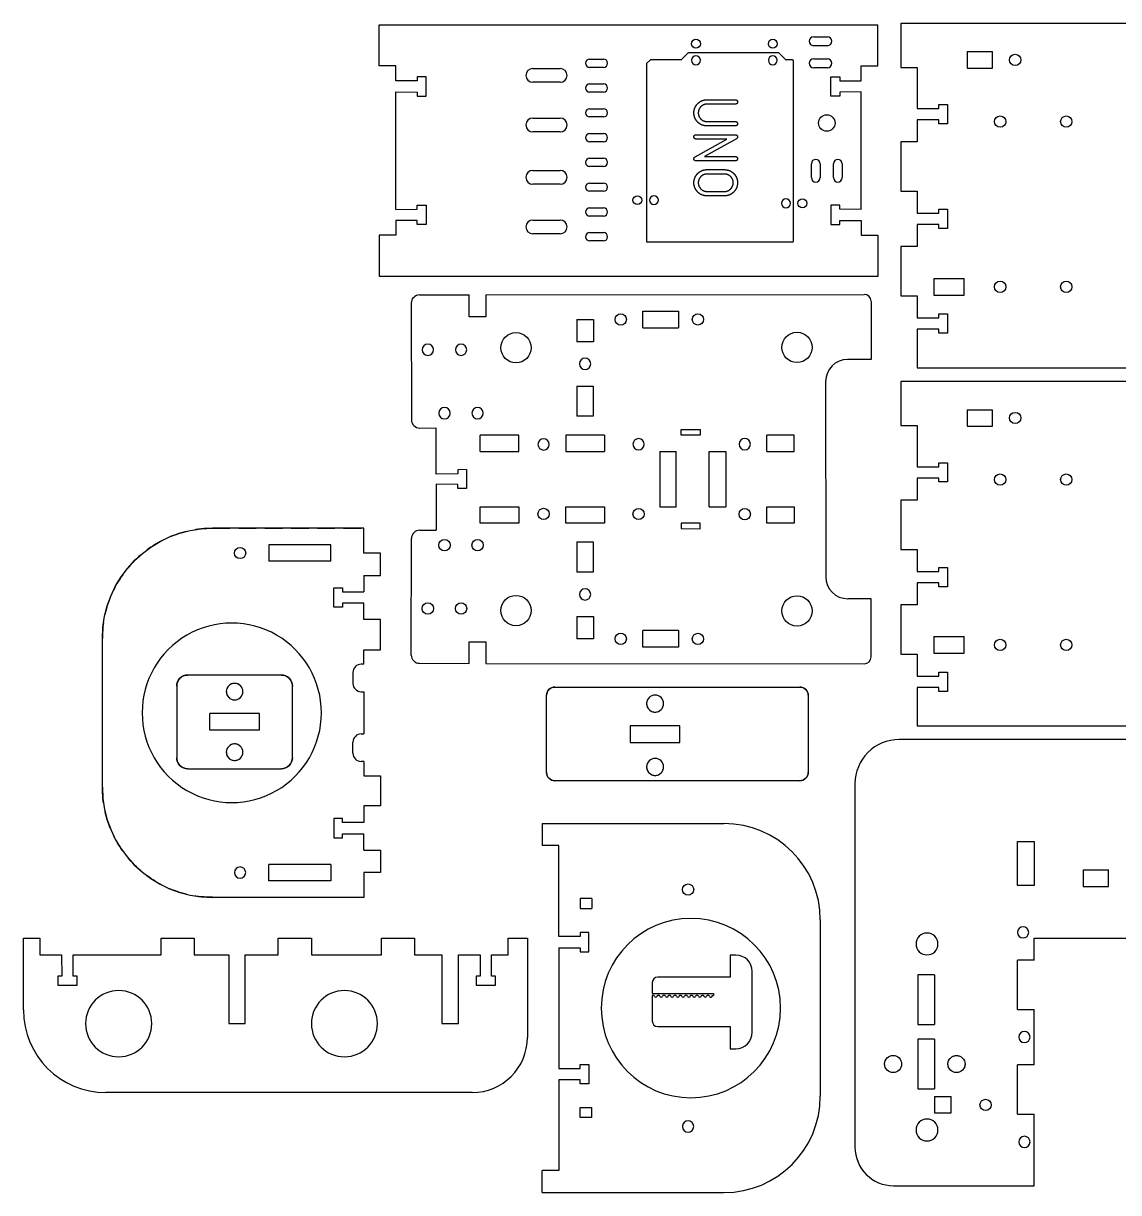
# Model space of a CAD drawing. Header units: millimetres. Extents: x 253 to 1328, y -752 to 2.
# Drawn here: x 272.7 to 670.4, y -422.5 to 2 of the extents above; entities that cross this region are included whole.
import ezdxf

# ---------------------------------------------------------------- set-up
doc = ezdxf.new("R2010")
doc.units = ezdxf.units.MM
doc.linetypes.add('HIDDEN', pattern=[9.525, 6.35, -3.175])
doc.layers.get('0').update_dxf_attribs({"color": 253, "lineweight": 70, "true_color": 0x8faf8f})
doc.layers.add('Hidden', color=58, linetype='HIDDEN', lineweight=70, true_color=0x484805)

msp = doc.modelspace()

# ---------------------------------------------------------------- linework, layer by layer
at = {"color": 38, "lineweight": -3, "true_color": 0x482605}
for p, q in [((401.93, 1.53), (582.93, 1.53)), ((401.93, -13.45), (401.93, 1.53)), ((582.93, -13.45), (582.93, 1.53)), ((559.68, -2.85), (564.68, -2.85)), ((564.68, -6.09), (559.68, -6.09)), ((478.31, -10.97), (483.31, -10.97)), ((500.24, -11.37), (499.01, -12.59)), ((511.41, -11.29), (500.42, -11.29)), ((513.98, -8.83), (511.59, -11.22)), ((546.97, -8.75), (514.16, -8.75)), ((549.54, -11.22), (547.15, -8.83)), ((552.02, -11.29), (549.72, -11.29)), ((552.28, -77.08), (552.28, -11.55)), ((559.68, -10.85), (564.68, -10.85)), ((407.93, -13.45), (401.93, -13.45)), ((407.93, -18.82), (407.93, -13.45)), ((457.65, -14.39), (467.65, -14.39)), ((483.31, -13.97), (478.31, -13.97)), ((498.94, -12.77), (498.94, -77.08)), ((564.68, -14.09), (559.68, -14.09)), ((576.93, -18.82), (576.93, -13.45)), ((576.93, -13.45), (582.93, -13.45)), ((415.73, -18.82), (407.93, -18.82)), ((415.73, -17.37), (415.73, -18.82)), ((418.93, -17.37), (415.73, -17.37)), ((418.93, -24.37), (418.93, -17.37)), ((467.65, -19.39), (457.65, -19.39)), ((478.31, -19.97), (483.31, -19.97)), ((565.93, -24.37), (565.93, -17.37)), ((565.93, -17.37), (569.13, -17.37)), ((569.13, -17.37), (569.13, -18.82)), ((569.13, -18.82), (576.93, -18.82)), ((407.93, -22.82), (415.73, -22.92)), ((407.93, -65.54), (407.93, -22.82)), ((415.73, -22.92), (415.73, -24.37)), ((415.73, -24.37), (418.93, -24.37)), ((483.31, -22.97), (478.31, -22.97)), ((569.13, -24.37), (565.93, -24.37)), ((576.93, -22.82), (569.13, -22.92)), ((569.13, -22.92), (569.13, -24.37)), ((576.93, -65.54), (576.93, -22.82)), ((478.31, -28.97), (483.31, -28.97)), ((520.92, -25.72), (530.66, -25.72)), ((530.66, -27.31), (522.87, -27.31)), ((457.65, -32.39), (467.65, -32.39)), ((483.31, -31.97), (478.31, -31.97)), ((522.86, -33.65), (530.66, -33.65)), ((467.65, -37.39), (457.65, -37.39)), ((478.31, -37.97), (483.31, -37.97)), ((530.66, -35.24), (520.92, -35.24)), ((483.31, -40.97), (478.31, -40.97)), ((516.57, -46.44), (528.17, -40)), ((517.52, -38.41), (530.21, -38.41)), ((528.17, -40), (517.53, -40)), ((531.61, -39.9), (520.02, -46.34)), ((520.02, -46.34), (529.76, -46.34)), ((478.31, -46.97), (483.31, -46.97)), ((483.31, -49.97), (478.31, -49.97)), ((529.76, -47.93), (518.02, -47.93)), ((558.81, -53.98), (558.81, -48.98)), ((562.05, -48.98), (562.05, -53.98)), ((566.81, -53.98), (566.81, -48.98)), ((570.05, -48.98), (570.05, -53.98)), ((457.65, -51.39), (467.65, -51.39)), ((520.92, -51.1), (527.27, -51.1)), ((527.27, -52.69), (522.87, -52.69)), ((467.65, -56.39), (457.65, -56.39)), ((478.31, -55.97), (483.31, -55.97)), ((483.31, -58.97), (478.31, -58.97)), ((522.86, -59.03), (527.27, -59.03)), ((524.54, -60.62), (520.92, -60.62)), ((407.93, -65.54), (415.73, -65.44)), ((415.73, -65.44), (415.73, -63.99)), ((415.73, -63.99), (418.93, -63.99)), ((418.93, -63.99), (418.93, -70.99)), ((478.31, -64.97), (483.31, -64.97)), ((565.93, -63.99), (565.93, -70.99)), ((569.13, -63.99), (565.93, -63.99)), ((569.13, -65.44), (569.13, -63.99)), ((576.93, -65.54), (569.13, -65.44)), ((415.73, -69.54), (407.93, -69.54)), ((407.93, -69.54), (407.93, -74.91)), ((415.73, -70.99), (415.73, -69.54)), ((418.93, -70.99), (415.73, -70.99)), ((457.65, -69.39), (467.65, -69.39)), ((483.31, -67.97), (478.31, -67.97)), ((565.93, -70.99), (569.13, -70.99)), ((569.13, -69.54), (576.93, -69.54)), ((569.13, -70.99), (569.13, -69.54)), ((576.93, -69.54), (576.93, -74.91)), ((407.93, -74.91), (401.93, -74.91)), ((401.93, -74.91), (401.93, -89.89)), ((467.65, -74.39), (457.65, -74.39)), ((478.31, -73.97), (483.31, -73.97)), ((576.93, -74.91), (582.93, -74.91)), ((582.93, -74.91), (582.93, -89.89)), ((483.31, -76.97), (478.31, -76.97)), ((499.19, -77.33), (552.02, -77.33)), ((582.93, -89.89), (401.93, -89.89)), ((416.53, -96.6), (434.61, -96.58)), ((434.61, -104.48), (434.61, -96.58)), ((440.61, -96.57), (578.03, -96.41)), ((440.61, -96.57), (440.61, -104.48)), ((413.54, -99.61), (413.59, -141.91)), ((580.54, -98.91), (580.56, -120.01)), ((440.61, -104.48), (434.61, -104.48)), ((473.65, -105.45), (473.65, -113.6)), ((473.65, -105.45), (479.65, -105.45)), ((479.65, -105.45), (479.65, -113.6)), ((497.64, -102.49), (510.54, -102.47)), ((497.64, -108.49), (497.64, -102.49)), ((510.54, -102.47), (510.54, -108.47)), ((497.64, -108.49), (510.54, -108.47)), ((479.65, -113.6), (473.65, -113.6)), ((580.56, -120.01), (571.98, -120.03)), ((473.61, -129.72), (479.61, -129.71)), ((473.61, -129.72), (473.63, -140.66)), ((479.61, -129.71), (479.63, -140.66)), ((564, -128.04), (564.08, -198.91)), ((479.63, -140.66), (473.63, -140.66)), ((416.59, -144.9), (422.59, -144.89)), ((422.61, -161.63), (422.59, -144.89)), ((452.56, -147.46), (438.56, -147.46)), ((438.56, -153.46), (438.56, -147.46)), ((452.56, -153.46), (452.56, -147.46)), ((483.66, -147.46), (469.66, -147.46)), ((469.66, -147.46), (469.66, -153.46)), ((483.66, -147.46), (483.66, -153.46)), ((511.51, -145.49), (518.46, -145.48)), ((511.51, -147.49), (511.51, -145.49)), ((518.46, -147.48), (511.51, -147.49)), ((518.46, -145.48), (518.46, -147.48)), ((552.61, -147.46), (542.61, -147.46)), ((542.61, -153.46), (542.61, -147.46)), ((552.61, -153.46), (552.61, -147.46)), ((438.56, -153.46), (452.56, -153.46)), ((469.66, -153.46), (483.66, -153.46)), ((503.74, -153.47), (509.74, -153.46)), ((503.74, -153.47), (503.77, -173.46)), ((509.77, -173.47), (509.74, -153.46)), ((521.74, -153.47), (527.74, -153.46)), ((521.76, -173.46), (521.74, -153.47)), ((527.74, -153.46), (527.76, -173.47)), ((542.61, -153.46), (552.61, -153.46)), ((433.62, -160.02), (430.41, -160.05)), ((430.41, -160.05), (430.41, -161.56)), ((433.62, -160.02), (433.61, -166.91)), ((422.61, -165.3), (422.59, -182.04)), ((430.41, -161.56), (422.61, -161.63)), ((430.41, -165.38), (422.61, -165.3)), ((430.41, -166.88), (430.41, -165.38)), ((433.61, -166.91), (430.41, -166.88)), ((438.56, -173.47), (452.56, -173.47)), ((438.56, -179.47), (438.56, -173.47)), ((452.56, -173.47), (452.56, -179.47)), ((469.66, -173.47), (483.66, -173.47)), ((469.66, -179.47), (469.66, -173.47)), ((483.66, -173.47), (483.66, -179.47)), ((503.77, -173.46), (509.77, -173.47)), ((521.76, -173.46), (527.76, -173.47)), ((542.61, -173.47), (552.61, -173.47)), ((542.61, -179.47), (542.61, -173.47)), ((552.61, -173.47), (552.61, -179.47)), ((396.36, -181.31), (341.36, -181.31)), ((396.36, -190.28), (396.36, -181.31)), ((416.59, -182.03), (422.59, -182.04)), ((452.56, -179.47), (438.56, -179.47)), ((483.66, -179.47), (469.66, -179.47)), ((511.51, -179.44), (511.51, -181.44)), ((518.46, -179.45), (511.51, -179.44)), ((511.51, -181.44), (518.46, -181.45)), ((518.46, -181.45), (518.46, -179.45)), ((552.61, -179.47), (542.61, -179.47)), ((413.54, -227.33), (413.59, -185.03)), ((473.63, -186.27), (473.61, -197.22)), ((473.63, -186.27), (479.63, -186.27)), ((479.63, -186.27), (479.61, -197.22)), ((361.79, -187.28), (361.79, -193.28)), ((384.36, -187.28), (361.79, -187.28)), ((384.36, -193.28), (384.36, -187.28)), ((402.36, -190.28), (396.36, -190.28)), ((402.36, -198.43), (402.36, -190.28)), ((384.36, -193.28), (361.79, -193.28)), ((396.36, -198.43), (396.36, -204.38)), ((396.36, -198.43), (402.36, -198.43)), ((479.61, -197.22), (473.61, -197.22)), ((385.36, -209.93), (385.36, -202.93)), ((385.36, -202.93), (388.56, -202.93)), ((388.56, -202.93), (388.56, -204.38)), ((388.56, -204.38), (396.36, -204.38)), ((580.56, -206.92), (572.07, -206.9)), ((580.54, -228.02), (580.56, -206.92)), ((388.56, -209.93), (385.36, -209.93)), ((396.36, -208.48), (388.56, -208.48)), ((388.56, -208.48), (388.56, -209.93)), ((396.36, -214.48), (396.36, -208.48)), ((402.36, -214.48), (396.36, -214.48)), ((402.36, -225.43), (402.36, -214.48)), ((473.65, -213.33), (473.65, -221.48)), ((473.65, -213.33), (479.65, -213.33)), ((479.65, -213.33), (479.65, -221.48)), ((497.64, -224.44), (497.64, -218.44)), ((510.54, -218.46), (497.64, -218.44)), ((510.54, -218.46), (510.54, -224.46)), ((301.36, -275.29), (301.36, -221.31)), ((434.61, -230.35), (434.61, -222.48)), ((434.61, -222.48), (440.61, -222.48)), ((440.61, -222.48), (440.61, -230.36)), ((479.65, -221.48), (473.65, -221.48)), ((510.54, -224.46), (497.64, -224.44)), ((396.36, -230.64), (396.36, -225.43)), ((396.36, -225.43), (402.36, -225.43)), ((396.36, -230.64), (395.36, -230.64)), ((416.53, -230.33), (434.61, -230.35)), ((440.61, -230.36), (578.03, -230.52)), ((366.37, -234.6), (332.37, -234.6)), ((392.36, -233.64), (392.36, -237.64)), ((328.37, -238.6), (328.37, -264.6)), ((370.37, -264.6), (370.37, -238.6)), ((395.36, -240.64), (396.36, -240.64)), ((396.36, -240.64), (396.36, -255.96)), ((462.66, -269.94), (462.66, -241.94)), ((465.66, -238.94), (554.66, -238.94)), ((557.66, -241.94), (557.66, -269.94)), ((358.37, -248.6), (340.37, -248.6)), ((340.37, -254.6), (340.37, -248.6)), ((358.37, -254.6), (358.37, -248.6)), ((358.37, -254.6), (340.37, -254.6)), ((493.08, -253.02), (493.08, -259.02)), ((511.08, -253.02), (493.08, -253.02)), ((511.08, -259.02), (511.08, -253.02)), ((395.36, -255.96), (396.36, -255.96)), ((392.36, -262.96), (392.36, -258.96)), ((493.08, -259.02), (511.08, -259.02)), ((396.36, -265.96), (395.36, -265.96)), ((396.36, -265.96), (396.36, -271.17)), ((332.37, -268.6), (366.37, -268.6)), ((396.36, -271.17), (402.36, -271.17)), ((402.36, -271.17), (402.36, -282.12)), ((554.66, -272.94), (465.66, -272.94)), ((396.36, -282.12), (396.36, -288.12)), ((402.36, -282.12), (396.36, -282.12)), ((385.36, -286.67), (385.36, -293.67)), ((388.56, -286.67), (385.36, -286.67)), ((388.56, -288.12), (388.56, -286.67)), ((396.36, -288.12), (388.56, -288.12)), ((461.07, -288.49), (461.07, -296.49)), ((461.07, -288.49), (527.07, -288.49)), ((388.56, -292.22), (396.36, -292.22)), ((388.56, -293.67), (388.56, -292.22)), ((396.36, -298.17), (396.36, -292.22)), ((385.36, -293.67), (388.56, -293.67)), ((467.07, -296.49), (461.07, -296.49)), ((467.07, -329.49), (467.07, -296.49)), ((396.36, -298.17), (402.36, -298.17)), ((402.36, -298.17), (402.36, -306.32)), ((361.79, -309.32), (361.79, -303.32)), ((384.36, -303.32), (361.79, -303.32)), ((384.36, -303.32), (384.36, -309.32)), ((384.36, -309.32), (361.79, -309.32)), ((402.36, -306.32), (396.36, -306.32)), ((396.36, -306.32), (396.36, -315.29)), ((396.36, -315.29), (341.36, -315.29)), ((479.07, -315.74), (474.87, -315.74)), ((474.87, -315.74), (474.87, -319.34)), ((479.07, -315.74), (479.07, -319.34)), ((474.87, -319.34), (479.07, -319.34)), ((562.07, -323.49), (562.07, -387.49)), ((272.68, -330.14), (278.68, -330.14)), ((272.68, -356.17), (272.68, -330.14)), ((278.68, -330.14), (278.68, -336.14)), ((322.68, -330.14), (334.68, -330.14)), ((322.68, -336.14), (322.68, -330.14)), ((334.68, -330.14), (334.68, -336.14)), ((365.26, -330.14), (377.26, -330.14)), ((365.26, -336.14), (365.26, -330.14)), ((377.26, -330.14), (377.26, -336.14)), ((402.69, -330.14), (414.69, -330.14)), ((402.69, -336.14), (402.69, -330.14)), ((414.69, -330.14), (414.69, -336.14)), ((448.69, -330.14), (455.69, -330.14)), ((448.69, -336.14), (448.69, -330.14)), ((455.69, -330.14), (455.69, -366.17)), ((474.87, -329.49), (467.07, -329.49)), ((474.87, -328.04), (474.87, -329.49)), ((478.07, -328.04), (474.87, -328.04)), ((478.07, -335.04), (478.07, -328.04)), ((467.07, -333.59), (474.87, -333.59)), ((467.07, -333.59), (467.07, -377.39)), ((474.87, -333.59), (474.87, -335.04)), ((474.87, -335.04), (478.07, -335.04)), ((278.68, -336.14), (286.55, -336.14)), ((286.55, -336.14), (286.63, -343.94)), ((290.74, -336.14), (322.68, -336.14)), ((290.74, -343.94), (290.74, -336.14)), ((334.68, -336.14), (347.26, -336.14)), ((347.26, -336.14), (347.26, -361.15)), ((353.26, -336.14), (365.26, -336.14)), ((353.26, -361.15), (353.26, -336.14)), ((377.26, -336.14), (402.69, -336.14)), ((414.69, -336.14), (424.69, -336.14)), ((424.69, -336.14), (424.69, -361.15)), ((430.69, -336.14), (438.5, -336.14)), ((430.69, -361.15), (430.69, -336.14)), ((438.5, -336.14), (438.58, -343.94)), ((442.69, -336.14), (448.69, -336.14)), ((442.69, -343.94), (442.69, -336.14)), ((531.37, -336.24), (529.37, -336.24)), ((529.37, -336.24), (529.37, -344.24)), ((537.37, -364.24), (537.37, -342.24)), ((286.63, -343.94), (285.18, -343.95)), ((285.18, -343.95), (285.19, -347.15)), ((285.19, -347.15), (292.19, -347.14)), ((292.19, -343.94), (290.74, -343.94)), ((292.19, -347.14), (292.19, -343.94)), ((438.58, -343.94), (437.13, -343.95)), ((437.13, -343.95), (437.14, -347.15)), ((437.14, -347.15), (444.14, -347.14)), ((444.14, -343.94), (442.69, -343.94)), ((444.14, -347.14), (444.14, -343.94)), ((501.04, -346.24), (501.04, -350.24)), ((529.37, -344.24), (503.04, -344.24)), ((501.04, -350.24), (523.27, -350.24)), ((501.6, -350.94), (501.04, -350.94)), ((501.04, -350.94), (501.04, -360.24)), ((503.6, -350.94), (502.99, -350.94)), ((505.6, -350.94), (504.99, -350.94)), ((507.6, -350.94), (506.99, -350.94)), ((509.6, -350.94), (508.99, -350.94)), ((511.6, -350.94), (510.99, -350.94)), ((513.6, -350.94), (512.99, -350.94)), ((515.6, -350.94), (514.99, -350.94)), ((517.6, -350.94), (516.99, -350.94)), ((519.6, -350.94), (518.99, -350.94)), ((521.6, -350.94), (520.99, -350.94)), ((522.77, -350.94), (523.27, -350.94)), ((523.27, -350.24), (523.27, -350.94)), ((347.26, -361.15), (353.26, -361.15)), ((424.69, -361.15), (430.69, -361.15)), ((503.04, -362.24), (529.37, -362.24)), ((529.37, -362.24), (529.37, -370.24)), ((529.37, -370.24), (531.37, -370.24)), ((467.07, -377.39), (474.87, -377.39)), ((474.87, -377.39), (474.87, -375.94)), ((474.87, -375.94), (478.07, -375.94)), ((478.07, -375.94), (478.07, -382.94)), ((474.87, -381.49), (467.07, -381.49)), ((467.07, -381.49), (467.07, -414.49)), ((474.87, -382.94), (474.87, -381.49)), ((435.69, -386.17), (302.68, -386.17)), ((478.07, -382.94), (474.87, -382.94)), ((474.87, -391.64), (479.07, -391.64)), ((474.87, -395.24), (474.87, -391.64)), ((479.07, -395.24), (479.07, -391.64)), ((479.07, -395.24), (474.87, -395.24)), ((467.07, -414.49), (461.07, -414.49)), ((461.07, -422.49), (461.07, -414.49)), ((461.07, -422.49), (527.07, -422.49))]:
    msp.add_line(p, q, dxfattribs=at)
at = {"color": 58, "lineweight": -3, "true_color": 0x484805}
for p, q in [((765.37, 2), (591.27, 2)), ((591.27, 2), (591.27, -14)), ((615.44, -8.26), (615.44, -14.26)), ((615.44, -8.26), (624.59, -8.26)), ((624.59, -14.26), (624.59, -8.26)), ((591.27, -14), (597.27, -14)), ((597.27, -14), (597.27, -28.95)), ((615.44, -14.26), (624.59, -14.26)), ((597.27, -28.95), (605.07, -28.95)), ((605.07, -28.95), (605.07, -27.5)), ((605.07, -27.5), (608.27, -27.5)), ((608.27, -27.5), (608.27, -34.5)), ((605.07, -33.05), (597.27, -33.05)), ((597.27, -33.05), (597.27, -41.05)), ((605.07, -34.5), (605.07, -33.05)), ((608.27, -34.5), (605.07, -34.5)), ((597.27, -41.05), (591.27, -41.05)), ((591.27, -41.05), (591.27, -58.95)), ((591.27, -58.95), (597.27, -58.95)), ((597.27, -58.95), (597.27, -66.95)), ((597.27, -66.95), (605.07, -66.95)), ((605.07, -66.95), (605.07, -65.5)), ((605.07, -65.5), (608.27, -65.5)), ((608.27, -65.5), (608.27, -72.5)), ((605.07, -71.05), (597.27, -71.05)), ((597.27, -71.05), (597.27, -79.05)), ((605.07, -72.5), (605.07, -71.05)), ((608.27, -72.5), (605.07, -72.5)), ((597.27, -79.05), (591.27, -79.05)), ((591.27, -79.05), (591.27, -96.95)), ((603.28, -90.64), (603.28, -96.64)), ((603.28, -90.64), (614.28, -90.64)), ((614.28, -96.64), (614.28, -90.64)), ((591.27, -96.95), (597.27, -96.95)), ((597.27, -96.95), (597.27, -104.95)), ((603.28, -96.64), (614.28, -96.64)), ((597.27, -104.95), (605.07, -104.95)), ((605.07, -104.95), (605.07, -103.5)), ((605.07, -103.5), (608.27, -103.5)), ((608.27, -103.5), (608.27, -110.5)), ((597.27, -109.05), (597.27, -123)), ((605.07, -109.05), (597.27, -109.05)), ((605.07, -110.5), (605.07, -109.05)), ((608.27, -110.5), (605.07, -110.5)), ((597.27, -123), (1199.57, -123)), ((765.37, -128), (591.27, -128)), ((591.27, -128), (591.27, -144)), ((615.44, -138.26), (615.44, -144.26)), ((615.44, -138.26), (624.59, -138.26)), ((624.59, -144.26), (624.59, -138.26)), ((591.27, -144), (597.27, -144)), ((597.27, -144), (597.27, -158.95)), ((615.44, -144.26), (624.59, -144.26)), ((597.27, -158.95), (605.07, -158.95)), ((605.07, -158.95), (605.07, -157.5)), ((605.07, -157.5), (608.27, -157.5)), ((608.27, -157.5), (608.27, -164.5)), ((605.07, -163.05), (597.27, -163.05)), ((597.27, -163.05), (597.27, -171.05)), ((605.07, -164.5), (605.07, -163.05)), ((608.27, -164.5), (605.07, -164.5)), ((597.27, -171.05), (591.27, -171.05)), ((591.27, -171.05), (591.27, -188.95)), ((591.27, -188.95), (597.27, -188.95)), ((597.27, -188.95), (597.27, -196.95)), ((597.27, -196.95), (605.07, -196.95)), ((605.07, -196.95), (605.07, -195.5)), ((605.07, -195.5), (608.27, -195.5)), ((608.27, -195.5), (608.27, -202.5)), ((605.07, -201.05), (597.27, -201.05)), ((597.27, -201.05), (597.27, -209.05)), ((605.07, -202.5), (605.07, -201.05)), ((608.27, -202.5), (605.07, -202.5)), ((597.27, -209.05), (591.27, -209.05)), ((591.27, -209.05), (591.27, -226.95)), ((603.28, -220.64), (603.28, -226.64)), ((603.28, -220.64), (614.28, -220.64)), ((614.28, -226.64), (614.28, -220.64)), ((591.27, -226.95), (597.27, -226.95)), ((597.27, -226.95), (597.27, -234.95)), ((603.28, -226.64), (614.28, -226.64)), ((597.27, -234.95), (605.07, -234.95)), ((605.07, -234.95), (605.07, -233.5)), ((605.07, -233.5), (608.27, -233.5)), ((608.27, -233.5), (608.27, -240.5)), ((597.27, -239.05), (597.27, -253)), ((605.07, -239.05), (597.27, -239.05)), ((605.07, -240.5), (605.07, -239.05)), ((608.27, -240.5), (605.07, -240.5)), ((597.27, -253), (1199.57, -253)), ((1211.11, -258), (590.66, -258)), ((574.66, -274), (574.66, -406)), ((633.7, -311), (633.7, -295)), ((633.7, -295), (639.7, -295)), ((639.7, -295), (639.7, -311)), ((657.56, -305.33), (657.56, -311.33)), ((657.56, -305.33), (666.71, -305.33)), ((666.71, -311.33), (666.71, -305.33)), ((639.7, -311), (633.7, -311)), ((657.56, -311.33), (666.71, -311.33)), ((639.71, -338.13), (639.71, -330.08)), ((639.71, -330.08), (695.64, -330.08)), ((633.7, -356.03), (633.7, -338.13)), ((639.71, -338.13), (633.7, -338.13)), ((603.51, -343.42), (597.51, -343.42)), ((597.51, -343.42), (597.51, -361.42)), ((603.51, -343.42), (603.51, -361.42)), ((633.7, -356.03), (639.7, -356.03)), ((639.7, -376.13), (639.7, -356.03)), ((597.51, -361.42), (603.51, -361.42)), ((597.51, -366.8), (597.51, -384.8)), ((603.51, -366.8), (597.51, -366.8)), ((603.51, -366.8), (603.51, -384.8)), ((633.7, -394.03), (633.7, -376.13)), ((639.7, -376.13), (633.7, -376.13)), ((597.51, -384.8), (603.51, -384.8)), ((603.53, -387.57), (603.53, -393.57)), ((603.53, -387.57), (609.53, -387.57)), ((609.53, -393.57), (609.53, -387.57)), ((603.53, -393.57), (609.53, -393.57)), ((633.7, -394.03), (639.7, -394.03)), ((639.7, -420), (639.7, -394.03)), ((588.66, -420), (639.7, -420))]:
    msp.add_line(p, q, dxfattribs=at)
at = {"color": 38, "lineweight": -3, "true_color": 0x482605}
for centre, radius in [((516.89, -5.39), 1.62), ((544.82, -5.39), 1.62), ((564.43, -34.18), 3), ((495.65, -62.18), 1.62), ((555.57, -63.32), 1.62), ((489.59, -105.5), 2.05), ((517.64, -105.46), 2.05), ((451.56, -115.76), 5.5), ((553.61, -115.63), 5.5), ((461.6, -176.08), 2.05), ((496.1, -176.12), 2.05), ((534.62, -176.17), 2.05), ((425.61, -187.43), 2.05), ((437.61, -187.43), 2.05), ((351.36, -190.28), 2.05), ((451.56, -211.17), 5.5), ((553.61, -211.3), 5.5), ((419.56, -210.43), 2.05), ((431.61, -210.43), 2.05), ((489.59, -221.43), 2.05), ((517.64, -221.47), 2.05), ((514.07, -312.49), 2.05)]:
    msp.add_circle(centre, radius, dxfattribs=at)
at = {"color": 38, "lineweight": -3, "true_color": 0x482605, "extrusion": (3.96237e-13, -3.64153e-15, -1)}
msp.add_circle((-516.89, -11.39), 1.62, dxfattribs=at)
at = {"color": 38, "lineweight": -3, "true_color": 0x482605, "extrusion": (3.96224e-13, -3.64153e-15, -1)}
msp.add_circle((-544.82, -11.39), 1.62, dxfattribs=at)
at = {"color": 58, "lineweight": -3, "true_color": 0x484805}
for centre in [(632.82, -11.26), (627.38, -33.64), (651.37, -33.64), (627.38, -93.64), (651.37, -93.64), (632.82, -141.26), (627.38, -163.64), (651.37, -163.64), (627.38, -223.64), (651.37, -223.64), (622.08, -390.64)]:
    msp.add_circle(centre, 2.05, dxfattribs=at)
at = {"color": 38, "lineweight": -3, "true_color": 0x482605, "extrusion": (3.96236e-13, -3.64153e-15, -1)}
msp.add_circle((-501.65, -62.18), 1.62, dxfattribs=at)
at = {"color": 38, "lineweight": -3, "true_color": 0x482605, "extrusion": (3.96287e-13, -3.64153e-15, -1)}
msp.add_circle((-549.57, -63.32), 1.62, dxfattribs=at)
at = {"color": 38, "lineweight": -3, "true_color": 0x482605, "extrusion": (3.11756e-16, -5.43177e-15, -1)}
for centre in [(-419.56, -116.5), (-431.61, -116.5), (-476.65, -121.6), (-425.61, -139.5), (-437.61, -139.5), (-461.6, -150.85), (-496.1, -150.81), (-534.62, -150.76), (-476.65, -205.33)]:
    msp.add_circle(centre, 2.05, dxfattribs=at)
at = {"color": 38, "lineweight": -3, "true_color": 0x482605, "extrusion": (2.50526e-16, -1.41447e-15, -1)}
msp.add_circle((-351.36, -306.32), 2.05, dxfattribs=at)
at = {"color": 58, "lineweight": -3, "true_color": 0x484805, "extrusion": (2.50538e-16, -5.20577e-16, -1)}
msp.add_circle((-635.7, -328), 2.05, dxfattribs=at)
at = {"color": 58, "lineweight": -3, "true_color": 0x484805, "extrusion": (2.50525e-16, -5.20577e-16, -1)}
msp.add_circle((-600.8, -332.21), 3.97, dxfattribs=at)
at = {"color": 38, "lineweight": -3, "true_color": 0x482605, "extrusion": (3.74201e-15, -7.38212e-16, -1)}
for centre in [(-307.29, -361.15), (-389.26, -361.15)]:
    msp.add_circle(centre, 12, dxfattribs=at)
at = {"color": 58, "lineweight": -3, "true_color": 0x484805, "extrusion": (2.50532e-16, -5.20577e-16, -1)}
msp.add_circle((-636.2, -366), 2.05, dxfattribs=at)
at = {"color": 38, "lineweight": -3, "true_color": 0x482605, "extrusion": (2.50526e-16, 4.72904e-16, -1)}
msp.add_circle((-514.07, -398.49), 2.05, dxfattribs=at)
at = {"color": 58, "lineweight": -3, "true_color": 0x484805, "extrusion": (2.50523e-16, -5.20577e-16, -1)}
msp.add_circle((-600.8, -399.77), 3.97, dxfattribs=at)
at = {"color": 58, "lineweight": -3, "true_color": 0x484805, "extrusion": (2.50528e-16, -5.20577e-16, -1)}
msp.add_circle((-636.2, -404.08), 2.05, dxfattribs=at)
at = {"color": 38, "lineweight": -3, "true_color": 0x482605}
for centre, radius, start, end in [((559.68, -4.47), 1.62, 90, 270), ((564.68, -4.47), 1.62, 270, 90), ((478.31, -12.47), 1.5, 90, 270), ((483.31, -12.47), 1.5, 270, 90), ((499.19, -12.77), 0.254, 135, 180), ((500.42, -11.55), 0.254, 90, 135), ((511.41, -11.04), 0.254, 270, 315), ((514.16, -9.01), 0.254, 90, 135), ((546.97, -9.01), 0.254, 45, 90), ((549.72, -11.04), 0.254, 225, 270), ((552.02, -11.55), 0.254, 0, 90), ((559.68, -12.47), 1.62, 90, 270), ((564.68, -12.47), 1.62, 270, 90), ((457.65, -16.89), 2.5, 90, 270), ((467.65, -16.89), 2.5, 270, 90), ((478.31, -21.47), 1.5, 90, 270), ((483.31, -21.47), 1.5, 270, 90), ((478.31, -30.47), 1.5, 90, 270), ((483.31, -30.47), 1.5, 270, 90), ((457.65, -34.89), 2.5, 90, 270), ((467.65, -34.89), 2.5, 270, 90), ((478.31, -39.47), 1.5, 90, 270), ((483.31, -39.47), 1.5, 270, 90), ((478.31, -48.47), 1.5, 90, 270), ((483.31, -48.47), 1.5, 270, 90), ((560.43, -48.98), 1.62, 0, 180), ((568.43, -48.98), 1.62, 0, 180), ((457.65, -53.89), 2.5, 90, 270), ((467.65, -53.89), 2.5, 270, 90), ((560.43, -53.98), 1.62, 180, 360), ((568.43, -53.98), 1.62, 180, 360), ((478.31, -57.47), 1.5, 90, 270), ((483.31, -57.47), 1.5, 270, 90), ((478.31, -66.47), 1.5, 90, 270), ((483.31, -66.47), 1.5, 270, 90), ((457.65, -71.89), 2.5, 90, 270), ((467.65, -71.89), 2.5, 270, 90), ((478.31, -75.47), 1.5, 90, 270), ((483.31, -75.47), 1.5, 270, 90), ((499.19, -77.08), 0.254, 180, 270), ((552.02, -77.08), 0.254, 270, 0), ((416.54, -99.6), 3, 90.067, 180.0674), ((578.04, -98.91), 2.5, 0.0674, 90.067), ((572, -128.03), 8, 90.1191, 180.0674), ((416.59, -141.9), 3, 180.0674, 270.0674), ((416.59, -185.03), 3, 89.9326, 179.9326), ((572.08, -198.9), 8, 180.0674, 269.8809), ((348.36, -248.28), 32.55, 359.9691, 180.0309), ((416.54, -227.33), 3, 179.9326, 269.933), ((578.04, -228.02), 2.5, 269.933, 359.9326), ((395.36, -233.64), 3, 90, 180), ((395.36, -237.64), 3, 180, 270), ((348.36, -248.32), 32.55, 179.9691, 0.0309), ((395.36, -258.96), 3, 90, 180), ((395.36, -262.96), 3, 180, 270), ((527.07, -323.49), 35, 360, 90), ((515.07, -355.49), 32.55, 0, 180), ((531.37, -342.24), 6, 0, 90), ((503.04, -346.24), 2, 90, 180), ((501.6, -351.14), 0.2, 4.096, 90), ((502.3, -351.09), 0.5, 184.096, 355.904), ((502.99, -351.14), 0.2, 90, 175.904), ((503.6, -351.14), 0.2, 4.096, 90), ((504.3, -351.09), 0.5, 184.096, 355.904), ((504.99, -351.14), 0.2, 90, 175.904), ((505.6, -351.14), 0.2, 4.096, 90), ((506.3, -351.09), 0.5, 184.096, 355.904), ((506.99, -351.14), 0.2, 90, 175.904), ((507.6, -351.14), 0.2, 4.096, 90), ((508.3, -351.09), 0.5, 184.096, 355.904), ((508.99, -351.14), 0.2, 90, 175.904), ((509.6, -351.14), 0.2, 4.096, 90), ((510.3, -351.09), 0.5, 184.096, 355.904), ((510.99, -351.14), 0.2, 90, 175.904), ((511.6, -351.14), 0.2, 4.096, 90), ((512.3, -351.09), 0.5, 184.096, 355.904), ((512.99, -351.14), 0.2, 90, 175.904), ((513.6, -351.14), 0.2, 4.096, 90), ((514.3, -351.09), 0.5, 184.096, 355.904), ((514.99, -351.14), 0.2, 90, 175.904), ((515.6, -351.14), 0.2, 4.096, 90), ((516.3, -351.09), 0.5, 184.096, 355.904), ((516.99, -351.14), 0.2, 90, 175.904), ((517.6, -351.14), 0.2, 4.096, 90), ((518.3, -351.09), 0.5, 184.096, 355.904), ((518.99, -351.14), 0.2, 90, 175.904), ((519.6, -351.14), 0.2, 4.096, 90), ((520.3, -351.09), 0.5, 184.096, 355.904), ((520.99, -351.14), 0.2, 90, 175.904), ((521.6, -351.14), 0.2, 4.096, 90), ((522.3, -351.09), 0.5, 184.096, 17.4576), ((302.68, -356.17), 30, 180, 270), ((515.07, -355.49), 32.55, 180, 360), ((503.04, -360.24), 2, 180, 270), ((531.37, -364.24), 6, 270, 0), ((435.69, -366.17), 20, 270, 360), ((527.07, -387.49), 35, 270, 360)]:
    msp.add_arc(centre, radius, start, end, dxfattribs=at)
at = {"color": 58, "lineweight": -3, "true_color": 0x484805}
msp.add_arc((590.66, -274), 16, 90, 180.0002, dxfattribs=at)
at = {"color": 38, "lineweight": -3, "true_color": 0x482605, "extrusion": (2.50526e-16, -1.41458e-15, -1)}
msp.add_ellipse((341.36, -221.31), major_axis=(0, 40), ratio=0.999999, start_param=4.712389, end_param=6.283185, dxfattribs=at)
at = {"color": 38, "lineweight": -3, "true_color": 0x482605, "extrusion": (-4.93038e-32, 4.29454e-35, -1)}
for centre, start_param, end_param in [((332.37, -238.6), 3.140725, 4.711521), ((366.37, -238.6), 4.711521, 6.282317), ((366.37, -264.6), 6.282317, 7.853114)]:
    msp.add_ellipse(centre, major_axis=(4, 0), ratio=1, start_param=start_param, end_param=end_param, dxfattribs=at)
at = {"color": 38, "lineweight": -3, "true_color": 0x482605, "extrusion": (0, 0, -1)}
for centre in [(349.38, -240.6), (349.38, -262.6)]:
    msp.add_ellipse(centre, major_axis=(3, 0), ratio=1, dxfattribs=at)
at = {"color": 38, "lineweight": -3, "true_color": 0x482605}
for centre, major_axis, ratio, start_param, end_param in [((465.66, -241.94), (3, 0), 1, 1.571664, 3.142461), ((554.66, -241.94), (3, 0), 1, 0.000868, 1.571664), ((332.37, -264.6), (-4, 0), 1, 0.000868, 1.571664), ((366.37, -264.6), (-4, 0), 1, 1.571664, 3.142461), ((341.36, -275.29), (0, -40), 0.999999, 4.712389, 6.283185)]:
    msp.add_ellipse(centre, major_axis=major_axis, ratio=ratio, start_param=start_param, end_param=end_param, dxfattribs=at)
at = {"color": 38, "lineweight": -3, "true_color": 0x482605, "extrusion": (8.58908e-35, 9.86076e-32, -1)}
for centre, start_param, end_param in [((465.66, -241.94), 6.282317, 7.853114), ((554.66, -269.94), 3.140725, 4.711521)]:
    msp.add_ellipse(centre, major_axis=(-3, 0), ratio=1, start_param=start_param, end_param=end_param, dxfattribs=at)
at = {"color": 38, "lineweight": -3, "true_color": 0x482605, "extrusion": (4.93038e-32, -4.29454e-35, -1)}
for centre in [(502.07, -244.94), (502.08, -267.94)]:
    msp.add_ellipse(centre, major_axis=(-3.1, 0), ratio=1, dxfattribs=at)
at = {"color": 38, "lineweight": -3, "true_color": 0x482605, "extrusion": (-4.93038e-32, 4.29455e-35, -1)}
for centre, start_param, end_param in [((554.66, -241.94), 1.569928, 3.140725), ((465.66, -269.94), 4.711521, 6.282317)]:
    msp.add_ellipse(centre, major_axis=(-3, 0), ratio=1, start_param=start_param, end_param=end_param, dxfattribs=at)
at = {"color": 38, "lineweight": -3, "true_color": 0x482605, "extrusion": (0, 0, -1)}
msp.add_ellipse((332.37, -264.6), major_axis=(4, 0), ratio=1, start_param=1.569928, end_param=3.140725, dxfattribs=at)
at = {"color": 58, "lineweight": -3, "true_color": 0x484805}
for centre in [(588.51, -375.8), (611.51, -375.81)]:
    msp.add_ellipse(centre, major_axis=(-3.1, 0), ratio=1, dxfattribs=at)
msp.add_ellipse((588.66, -406), major_axis=(9.9, -9.9), ratio=1, start_param=3.926991, end_param=5.497787, dxfattribs=at)
at = {"color": 38, "lineweight": -3, "true_color": 0x482605}
for points in [[(517.56, -33.84), (516.88, -33.16), (516.16, -31.43), (516.16, -29.53), (516.88, -27.79), (517.56, -27.12)], [(517.56, -27.12), (518.22, -26.44), (519.97, -25.72), (520.92, -25.72)], [(520.92, -35.24), (519.97, -35.24), (518.22, -34.53), (517.56, -33.84)], [(531.99, -39), (532.07, -39.27), (531.85, -39.78), (531.61, -39.9)], [(516.19, -47.33), (516.11, -47.06), (516.34, -46.57), (516.57, -46.44)], [(517.56, -59.22), (516.88, -58.54), (516.16, -56.81), (516.16, -54.91), (516.88, -53.16), (517.56, -52.5)], [(517.56, -52.5), (518.22, -51.82), (519.97, -51.1), (520.92, -51.1)], [(527.27, -51.1), (528.22, -51.1), (529.95, -51.82), (530.63, -52.5)], [(529.5, -53.62), (529.06, -53.16), (527.9, -52.69), (527.27, -52.69)], [(529.5, -58.1), (529.96, -57.65), (530.44, -56.49), (530.44, -55.23), (529.96, -54.07), (529.5, -53.62)], [(520.92, -60.62), (519.97, -60.62), (518.22, -59.91), (517.56, -59.22)], [(527.27, -59.03), (527.9, -59.03), (529.06, -58.56), (529.5, -58.1)]]:
    msp.add_open_spline(points, degree=2, dxfattribs=at)
for points, knots in [([(522.87, -27.31), (521.9, -27.31), (520.92, -27.31), (520.27, -27.31), (519.11, -27.82), (518.26, -28.67), (517.75, -29.83), (517.75, -31.13), (518.26, -32.29), (519.11, -33.15), (520.27, -33.65), (520.92, -33.65), (521.89, -33.65), (522.86, -33.65)], [-1.498026, -1.498026, -1.498026, 0, 0, 1, 2, 3, 4, 5, 6, 7, 8, 8, 9.488063, 9.488063, 9.488063]), ([(530.66, -25.72), (530.95, -25.72), (531.23, -25.72), (531.56, -25.72), (532.02, -26.18), (532.02, -26.85), (531.56, -27.31), (531.23, -27.31), (530.95, -27.31), (530.66, -27.31)], [-0.856388, -0.856388, -0.856388, 0, 0, 1, 2, 3, 4, 4, 4.850897, 4.850897, 4.850897]), ([(530.66, -33.65), (530.95, -33.65), (531.23, -33.65), (531.56, -33.65), (532.02, -34.11), (532.02, -34.78), (531.56, -35.24), (531.23, -35.24), (530.95, -35.24), (530.66, -35.24)], [-0.856388, -0.856388, -0.856388, 0, 0, 1, 2, 3, 4, 4, 4.850897, 4.850897, 4.850897]), ([(517.53, -40), (517.24, -40), (516.96, -40), (516.62, -40), (516.16, -39.54), (516.16, -38.87), (516.62, -38.41), (516.96, -38.41), (517.24, -38.41), (517.52, -38.41)], [-0.856388, -0.856388, -0.856388, 0, 0, 1, 2, 3, 4, 4, 4.850897, 4.850897, 4.850897]), ([(530.21, -38.41), (530.72, -38.41), (531.23, -38.41), (531.5, -38.41), (531.93, -38.73), (531.99, -39)], [-1.900206, -1.900206, -1.900206, 0, 0, 1, 2, 2, 2]), ([(529.76, -46.34), (530.49, -46.34), (531.23, -46.34), (531.56, -46.34), (532.02, -46.8), (532.02, -47.14)], [-2.210984, -2.210984, -2.210984, 0, 0, 1, 2, 2, 2]), ([(518.02, -47.93), (517.49, -47.93), (516.96, -47.93), (516.69, -47.93), (516.26, -47.6), (516.19, -47.33)], [-1.96581, -1.96581, -1.96581, 0, 0, 1, 2, 2, 2]), ([(532.02, -47.14), (532.02, -47.47), (531.56, -47.93), (531.23, -47.93), (530.49, -47.93), (529.76, -47.93)], [0, 0, 0, 1, 2, 2, 4.210984, 4.210984, 4.210984]), ([(522.87, -52.69), (521.9, -52.69), (520.92, -52.69), (520.27, -52.69), (519.11, -53.2), (518.26, -54.05), (517.75, -55.21), (517.75, -56.51), (518.26, -57.67), (519.11, -58.53), (520.27, -59.03), (520.92, -59.03), (521.89, -59.03), (522.86, -59.03)], [-1.498026, -1.498026, -1.498026, 0, 0, 1, 2, 3, 4, 5, 6, 7, 8, 8, 9.488063, 9.488063, 9.488063]), ([(530.63, -52.5), (531.31, -53.16), (532.02, -54.91), (532.02, -56.81), (531.31, -58.54), (529.95, -59.91), (528.22, -60.62), (527.27, -60.62), (525.9, -60.62), (524.54, -60.62)], [2, 2, 2, 2.98844, 3.976881, 4.965321, 5.953762, 6.942202, 7.930643, 7.930643, 9.348562, 9.348562, 9.348562])]:
    msp.add_open_spline(points, degree=2, knots=knots, dxfattribs=at)
at = {"layer": 'Hidden', "color": 38, "lineweight": -3, "true_color": 0x482605}
for p, q in [((341.36, -181.31), (341.36, -181.32)), ((341.36, -181.32), (396.36, -181.32)), ((396.36, -181.32), (396.36, -181.31)), ((301.36, -221.32), (301.36, -221.31)), ((332.37, -234.6), (332.37, -234.6)), ((366.37, -234.6), (366.37, -234.6)), ((328.37, -238.6), (328.37, -238.6)), ((370.37, -238.6), (370.37, -238.6)), ((462.66, -241.94), (462.66, -241.94)), ((465.66, -238.94), (465.66, -238.94)), ((554.66, -238.94), (554.66, -238.94)), ((557.66, -241.94), (557.66, -241.94)), ((340.37, -248.6), (340.37, -248.6)), ((358.37, -248.6), (358.37, -248.6)), ((340.37, -254.6), (340.37, -254.6)), ((358.37, -254.6), (358.37, -254.6)), ((493.08, -253.02), (493.08, -253.02)), ((511.08, -253.02), (511.08, -253.02)), ((493.08, -259.02), (493.08, -259.02)), ((511.08, -259.02), (511.08, -259.02)), ((328.37, -264.6), (328.37, -264.6)), ((370.37, -264.6), (370.37, -264.6)), ((332.37, -268.6), (332.37, -268.6)), ((366.37, -268.6), (366.37, -268.6)), ((462.66, -269.94), (462.66, -269.94)), ((557.66, -269.94), (557.66, -269.94)), ((301.36, -275.28), (301.36, -275.29)), ((465.66, -272.94), (465.66, -272.94)), ((554.66, -272.94), (554.66, -272.94)), ((341.36, -315.29), (341.36, -315.28)), ((341.36, -315.28), (396.36, -315.28)), ((396.36, -315.28), (396.36, -315.29)), ((290.74, -336.15), (290.74, -336.14))]:
    msp.add_line(p, q, dxfattribs=at)
at = {"layer": 'Hidden', "lineweight": -3}
for p, q in [((633.7, -338.13), (633.7, -338.13)), ((597.51, -343.42), (597.51, -343.42)), ((603.51, -343.42), (603.51, -343.42)), ((633.7, -356.03), (633.7, -356.03)), ((597.51, -361.42), (597.51, -361.42)), ((603.51, -361.42), (603.51, -361.42)), ((597.51, -366.8), (597.51, -366.8)), ((603.51, -366.8), (603.51, -366.8)), ((633.7, -376.13), (633.7, -376.13)), ((597.51, -384.8), (597.51, -384.8)), ((603.51, -384.8), (603.51, -384.8)), ((603.53, -387.57), (603.53, -387.57)), ((609.53, -387.57), (609.53, -387.57)), ((603.53, -393.57), (603.53, -393.57)), ((609.53, -393.57), (609.53, -393.57)), ((633.7, -394.03), (633.7, -394.03))]:
    msp.add_line(p, q, dxfattribs=at)
at = {"layer": 'Hidden', "color": 38, "lineweight": -3, "true_color": 0x482605}
for centre, major_axis, ratio, start_param, end_param in [((341.36, -221.32), (0, 40), 0.999999, 0, 1.570796), ((332.37, -238.6), (-4, 0), 1, 4.713257, 6.284053), ((366.37, -238.6), (-4, 0), 1, 3.142461, 4.713257), ((465.66, -269.94), (3, 0), 1, 3.142461, 4.713257), ((554.66, -269.94), (3, 0), 1, 4.713257, 6.284053), ((288.69, -336.15), (2.05, 0), 0.000108, 6.261183, 6.305187)]:
    msp.add_ellipse(centre, major_axis=major_axis, ratio=ratio, start_param=start_param, end_param=end_param, dxfattribs=at)
at = {"layer": 'Hidden', "color": 38, "lineweight": -3, "true_color": 0x482605, "extrusion": (0, 0, -1)}
for centre in [(349.38, -240.6), (349.38, -262.6)]:
    msp.add_ellipse(centre, major_axis=(3, 0), ratio=1, dxfattribs=at)
at = {"layer": 'Hidden', "color": 38, "lineweight": -3, "true_color": 0x482605, "extrusion": (4.93038e-32, -4.29454e-35, -1)}
for centre in [(502.07, -244.94), (502.08, -267.94)]:
    msp.add_ellipse(centre, major_axis=(-3.1, 0), ratio=1, dxfattribs=at)
at = {"layer": 'Hidden', "color": 38, "lineweight": -3, "true_color": 0x482605, "extrusion": (2.50526e-16, -1.41437e-15, -1)}
msp.add_ellipse((341.36, -275.28), major_axis=(0, -40), ratio=0.999999, start_param=0, end_param=1.570796, dxfattribs=at)
at = {"layer": 'Hidden', "lineweight": -3}
for centre in [(588.51, -375.8), (611.51, -375.81)]:
    msp.add_ellipse(centre, major_axis=(-3.1, 0), ratio=1, dxfattribs=at)

doc.saveas('drawing.dxf')
